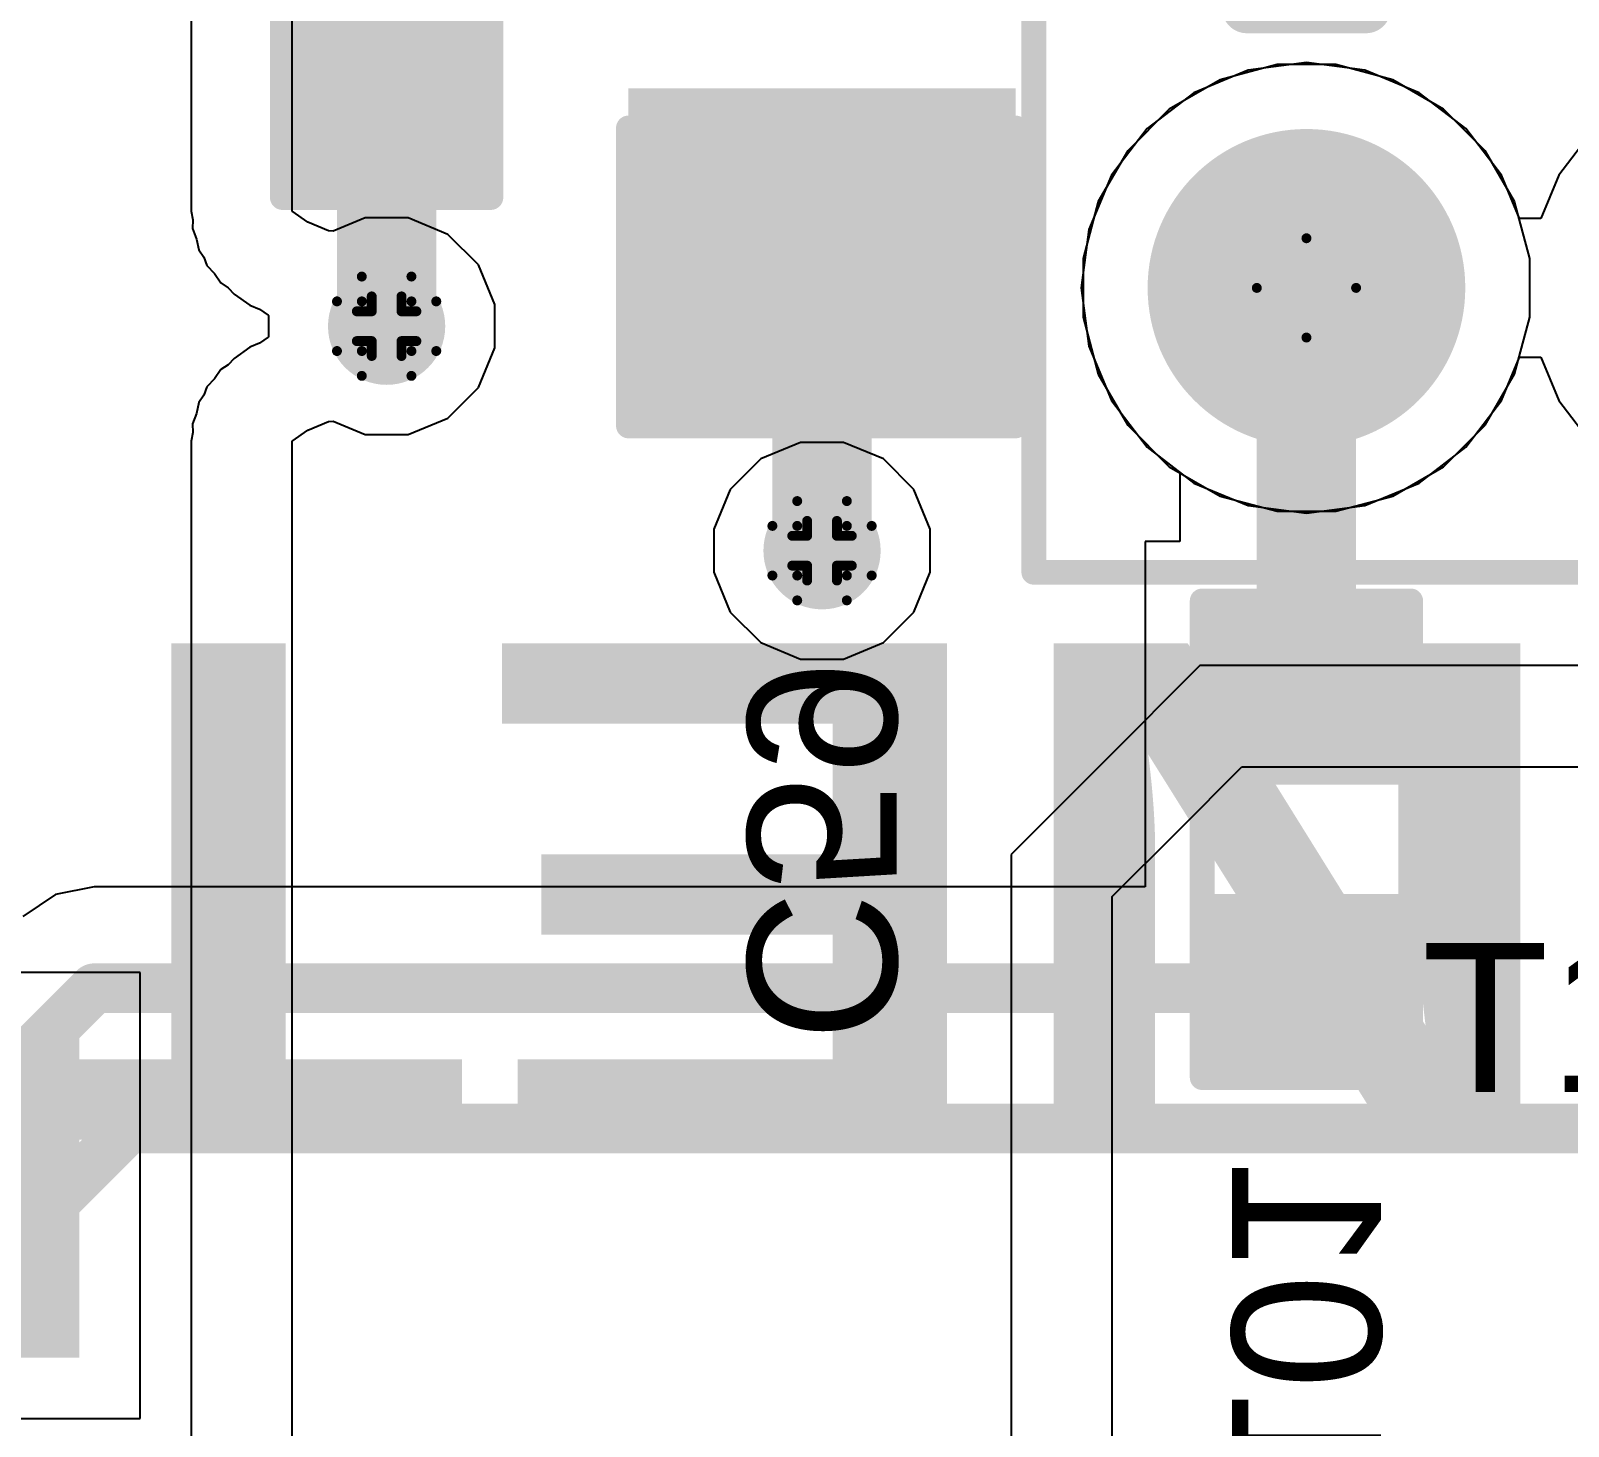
# Model space of a CAD drawing. Header units: inches. Extents: x 0 to 198, y 0 to 199.
# Drawn here: x 3.1933 to 3.5031, y 4.0187 to 4.2997 of the extents above; entities that cross this region are included whole.
import ezdxf

# ---------------------------------------------------------------- set-up
doc = ezdxf.new("R2010")
doc.units = ezdxf.units.IN
doc.header["$MEASUREMENT"] = 0
for name, color, linetype in [('Bottom Layer', 5, 'Continuous'), ('Bottom Overlay', 54, 'Continuous'), ('Bottom Paste', 16, 'Continuous'), ('Bottom Solder', 6, 'Continuous'), ('Drill Drawing', 1, 'Continuous'), ('Layer 1', 16, 'Continuous'), ('Layer 2', 76, 'Continuous'), ('Multi-Layer', 9, 'Continuous'), ('Pad Holes', 156, 'Continuous'), ('Top Layer', 1, 'Continuous'), ('Top Overlay', 2, 'Continuous'), ('Top Paste', 8, 'Continuous'), ('Top Solder', 216, 'Continuous'), ('Via Holes', 16, 'Continuous')]:
    doc.layers.add(name, color=color, linetype=linetype)
doc.styles.add('Arial', font='', dxfattribs={"height": 0.2})
doc.styles.add('Arial Black_Bold', font='', dxfattribs={"height": 0.2})
doc.styles.get('Arial').set_extended_font_data('Arial')
doc.styles.get('Arial Black_Bold').set_extended_font_data('Arial Black', bold=True)

# ---------------------------------------------------------------- blocks, each defined once
blk = doc.blocks.new('R_RJ45R08P_C000_25')
at = {"layer": 'Bottom Layer'}
h = blk.add_hatch(color=5, dxfattribs=at)
edge = h.paths.add_edge_path()
edge.add_arc((0.2700782, 0.1797251), 0.03, 0, 360)
at = {"layer": 'Bottom Solder'}
h = blk.add_hatch(color=6, dxfattribs=at)
edge = h.paths.add_edge_path()
edge.add_arc((0.2700782, 0.1797251), 0.032, 0, 360)
at = {"layer": 'Layer 1'}
h = blk.add_hatch(color=16, dxfattribs=at)
edge = h.paths.add_edge_path()
edge.add_arc((0.2700782, 0.1797251), 0.03, 0, 360)
at = {"layer": 'Layer 2'}
h = blk.add_hatch(color=76, dxfattribs=at)
edge = h.paths.add_edge_path()
edge.add_arc((0.2700782, 0.1797251), 0.03, 0, 360)
at = {"layer": 'Multi-Layer'}
h = blk.add_hatch(color=9, dxfattribs=at)
edge = h.paths.add_edge_path()
edge.add_arc((0.2700782, 0.1797251), 0.03, 0, 360)
at = {"layer": 'Pad Holes'}
h = blk.add_hatch(color=7, dxfattribs=at)
edge = h.paths.add_edge_path()
edge.add_arc((0.2700802, 0.1797261), 0.018, 0, 360)
at = {"layer": 'Top Layer'}
h = blk.add_hatch(color=1, dxfattribs=at)
edge = h.paths.add_edge_path()
edge.add_arc((0.2700782, 0.1797251), 0.03, 0, 360)
at = {"layer": 'Top Solder'}
h = blk.add_hatch(color=216, dxfattribs=at)
edge = h.paths.add_edge_path()
edge.add_arc((0.2700782, 0.1797251), 0.032, 0, 360)
at = {"layer": 'Top Overlay'}
for points in [[(0.3250002, 0.2369981, 0.005, 0.005, 0), (-0.3250818, 0.2369981, 0.005, 0.005, 0)], [(0.3250002, 0.2369981, 0.005, 0.005, 0), (0.3250002, 0.0280001, 0.005, 0.005, 0)], [(0.2820802, 0.1234381, 0.01, 0.01, 0), (0.2580802, 0.1234381, 0.01, 0.01, 0)]]:
    blk.add_lwpolyline(points, format="xyseb", dxfattribs=at)
for points in [[(0.3237502, 0.2369981, 0.0025, 0.0025, 1), (0.3262502, 0.2369981, 0.0025, 0.0025, 1)], [(0.3237502, 0.2369981, 0.0025, 0.0025, 1), (0.3262502, 0.2369981, 0.0025, 0.0025, 1)], [(0.2555802, 0.1234381, 0.005, 0.005, 1), (0.2605802, 0.1234381, 0.005, 0.005, 1)], [(0.2795802, 0.1234381, 0.005, 0.005, 1), (0.2845802, 0.1234381, 0.005, 0.005, 1)]]:
    blk.add_lwpolyline(points, format="xyseb", close=True, dxfattribs=at)
blk = doc.blocks.new('SFH617A_2X009T_42')
at = {"layer": 'Top Layer'}
blk.add_hatch(color=1, dxfattribs=at).paths.add_polyline_path([(-0.21752055, 0.08503865), (-0.15767805, 0.08503865), (-0.15767805, 0.01495995), (-0.21752055, 0.01495995)])
at = {"layer": 'Top Paste'}
blk.add_hatch(color=8, dxfattribs=at).paths.add_polyline_path([(-0.21752055, 0.08503865), (-0.15767805, 0.08503865), (-0.15767805, 0.01495995), (-0.21752055, 0.01495995)])
at = {"layer": 'Top Solder'}
blk.add_hatch(color=216, dxfattribs=at).paths.add_polyline_path([(-0.22027645, 0.08779455), (-0.15492215, 0.08779455), (-0.15492215, 0.01220405), (-0.22027645, 0.01220405)])
blk = doc.blocks.new('R___0603_B_90')
at = {"layer": 'Bottom Layer'}
for points in [[(-0.045, -0.0175009), (-0.045, 0.0174991), (-0.015, 0.0174991), (-0.015, -0.0175009)], [(0.015, -0.0175009), (0.015, 0.0174991), (0.045, 0.0174991), (0.045, -0.0175009)]]:
    blk.add_hatch(color=5, dxfattribs=at).paths.add_polyline_path(points)
at = {"layer": 'Bottom Paste'}
for points in [[(-0.045, -0.0175009), (-0.045, 0.0174991), (-0.015, 0.0174991), (-0.015, -0.0175009)], [(0.015, -0.0175009), (0.015, 0.0174991), (0.045, 0.0174991), (0.045, -0.0175009)]]:
    blk.add_hatch(color=16, dxfattribs=at).paths.add_polyline_path(points)
at = {"layer": 'Bottom Solder'}
for points in [[(-0.049, -0.0215009), (-0.049, 0.0214991), (-0.011, 0.0214991), (-0.011, -0.0215009)], [(0.011, -0.0215009), (0.011, 0.0214991), (0.049, 0.0214991), (0.049, -0.0215009)]]:
    blk.add_hatch(color=6, dxfattribs=at).paths.add_polyline_path(points)
at = {"layer": 'Bottom Overlay'}
for points in [[(-0.048, 0.0209991, 0.005, 0.005, 0), (-0.048, -0.0210009, 0.005, 0.005, 0)], [(-0.048, 0.0209991, 0.005, 0.005, 0), (0.048, 0.0209991, 0.005, 0.005, 0)], [(0.048, 0.0209991, 0.005, 0.005, 0), (0.048, -0.0210009, 0.005, 0.005, 0)], [(-0.048, -0.0210009, 0.005, 0.005, 0), (0.048, -0.0210009, 0.005, 0.005, 0)]]:
    blk.add_lwpolyline(points, format="xyseb", dxfattribs=at)
for points in [[(-0.04925, 0.0209991, 0.0025, 0.0025, 1), (-0.04675, 0.0209991, 0.0025, 0.0025, 1)], [(-0.04925, 0.0209991, 0.0025, 0.0025, 1), (-0.04675, 0.0209991, 0.0025, 0.0025, 1)], [(0.04675, 0.0209991, 0.0025, 0.0025, 1), (0.04925, 0.0209991, 0.0025, 0.0025, 1)], [(0.04675, 0.0209991, 0.0025, 0.0025, 1), (0.04925, 0.0209991, 0.0025, 0.0025, 1)], [(-0.04925, -0.0210009, 0.0025, 0.0025, 1), (-0.04675, -0.0210009, 0.0025, 0.0025, 1)], [(-0.04925, -0.0210009, 0.0025, 0.0025, 1), (-0.04675, -0.0210009, 0.0025, 0.0025, 1)], [(0.04675, -0.0210009, 0.0025, 0.0025, 1), (0.04925, -0.0210009, 0.0025, 0.0025, 1)], [(0.04675, -0.0210009, 0.0025, 0.0025, 1), (0.04925, -0.0210009, 0.0025, 0.0025, 1)]]:
    blk.add_lwpolyline(points, format="xyseb", close=True, dxfattribs=at)
blk = doc.blocks.new('R___0603_B_91')
at = {"layer": 'Bottom Layer'}
for points in [[(-0.0449996, -0.017501), (-0.0449996, 0.017499), (-0.0149996, 0.017499), (-0.0149996, -0.017501)], [(0.0150004, -0.017501), (0.0150004, 0.017499), (0.0450004, 0.017499), (0.0450004, -0.017501)]]:
    blk.add_hatch(color=5, dxfattribs=at).paths.add_polyline_path(points)
at = {"layer": 'Bottom Paste'}
for points in [[(-0.0449996, -0.017501), (-0.0449996, 0.017499), (-0.0149996, 0.017499), (-0.0149996, -0.017501)], [(0.0150004, -0.017501), (0.0150004, 0.017499), (0.0450004, 0.017499), (0.0450004, -0.017501)]]:
    blk.add_hatch(color=16, dxfattribs=at).paths.add_polyline_path(points)
at = {"layer": 'Bottom Solder'}
for points in [[(-0.0489996, -0.021501), (-0.0489996, 0.021499), (-0.0109996, 0.021499), (-0.0109996, -0.021501)], [(0.0110004, -0.021501), (0.0110004, 0.021499), (0.0490004, 0.021499), (0.0490004, -0.021501)]]:
    blk.add_hatch(color=6, dxfattribs=at).paths.add_polyline_path(points)
at = {"layer": 'Bottom Overlay'}
for points in [[(-0.0479996, 0.020999, 0.005, 0.005, 0), (-0.0479996, -0.021001, 0.005, 0.005, 0)], [(-0.0479996, 0.020999, 0.005, 0.005, 0), (0.0480004, 0.020999, 0.005, 0.005, 0)], [(0.0480004, 0.020999, 0.005, 0.005, 0), (0.0480004, -0.021001, 0.005, 0.005, 0)], [(-0.0479996, -0.021001, 0.005, 0.005, 0), (0.0480004, -0.021001, 0.005, 0.005, 0)]]:
    blk.add_lwpolyline(points, format="xyseb", dxfattribs=at)
for points in [[(-0.0492496, 0.020999, 0.0025, 0.0025, 1), (-0.0467496, 0.020999, 0.0025, 0.0025, 1)], [(-0.0492496, 0.020999, 0.0025, 0.0025, 1), (-0.0467496, 0.020999, 0.0025, 0.0025, 1)], [(0.0467504, 0.020999, 0.0025, 0.0025, 1), (0.0492504, 0.020999, 0.0025, 0.0025, 1)], [(0.0467504, 0.020999, 0.0025, 0.0025, 1), (0.0492504, 0.020999, 0.0025, 0.0025, 1)], [(-0.0492496, -0.021001, 0.0025, 0.0025, 1), (-0.0467496, -0.021001, 0.0025, 0.0025, 1)], [(-0.0492496, -0.021001, 0.0025, 0.0025, 1), (-0.0467496, -0.021001, 0.0025, 0.0025, 1)], [(0.0467504, -0.021001, 0.0025, 0.0025, 1), (0.0492504, -0.021001, 0.0025, 0.0025, 1)], [(0.0467504, -0.021001, 0.0025, 0.0025, 1), (0.0492504, -0.021001, 0.0025, 0.0025, 1)]]:
    blk.add_lwpolyline(points, format="xyseb", close=True, dxfattribs=at)
blk = doc.blocks.new('C___1206_B_318')
at = {"layer": 'Bottom Layer'}
for points in [[(-0.0799996, 0.034999), (-0.0199996, 0.034999), (-0.0199996, -0.035001), (-0.0799996, -0.035001)], [(0.0200004, 0.034999), (0.0800004, 0.034999), (0.0800004, -0.035001), (0.0200004, -0.035001)]]:
    blk.add_hatch(color=5, dxfattribs=at).paths.add_polyline_path(points)
at = {"layer": 'Bottom Paste'}
for points in [[(-0.0799996, 0.034999), (-0.0199996, 0.034999), (-0.0199996, -0.035001), (-0.0799996, -0.035001)], [(0.0200004, 0.034999), (0.0800004, 0.034999), (0.0800004, -0.035001), (0.0200004, -0.035001)]]:
    blk.add_hatch(color=16, dxfattribs=at).paths.add_polyline_path(points)
at = {"layer": 'Bottom Solder'}
for points in [[(-0.0839996, 0.038999), (-0.0159996, 0.038999), (-0.0159996, -0.039001), (-0.0839996, -0.039001)], [(0.0160004, 0.038999), (0.0840004, 0.038999), (0.0840004, -0.039001), (0.0160004, -0.039001)]]:
    blk.add_hatch(color=6, dxfattribs=at).paths.add_polyline_path(points)
at = {"layer": 'Bottom Overlay'}
for points in [[(-0.0839996, 0.038999, 0.005, 0.005, 0), (-0.0239996, 0.038999, 0.005, 0.005, 0)], [(-0.0839996, 0.038999, 0.005, 0.005, 0), (-0.0839996, -0.039001, 0.005, 0.005, 0)], [(0.0240004, 0.038999, 0.005, 0.005, 0), (0.0840004, 0.038999, 0.005, 0.005, 0)], [(0.0840004, 0.038999, 0.005, 0.005, 0), (0.0840004, -0.039001, 0.005, 0.005, 0)], [(-0.0839996, -0.039001, 0.005, 0.005, 0), (-0.0239996, -0.039001, 0.005, 0.005, 0)], [(0.0240004, -0.039001, 0.005, 0.005, 0), (0.0840004, -0.039001, 0.005, 0.005, 0)]]:
    blk.add_lwpolyline(points, format="xyseb", dxfattribs=at)
for points in [[(-0.0852496, 0.038999, 0.0025, 0.0025, 1), (-0.0827496, 0.038999, 0.0025, 0.0025, 1)], [(-0.0852496, 0.038999, 0.0025, 0.0025, 1), (-0.0827496, 0.038999, 0.0025, 0.0025, 1)], [(-0.0252496, 0.038999, 0.0025, 0.0025, 1), (-0.0227496, 0.038999, 0.0025, 0.0025, 1)], [(0.0227504, 0.038999, 0.0025, 0.0025, 1), (0.0252504, 0.038999, 0.0025, 0.0025, 1)], [(0.0827504, 0.038999, 0.0025, 0.0025, 1), (0.0852504, 0.038999, 0.0025, 0.0025, 1)], [(0.0827504, 0.038999, 0.0025, 0.0025, 1), (0.0852504, 0.038999, 0.0025, 0.0025, 1)], [(-0.0852496, -0.039001, 0.0025, 0.0025, 1), (-0.0827496, -0.039001, 0.0025, 0.0025, 1)], [(-0.0852496, -0.039001, 0.0025, 0.0025, 1), (-0.0827496, -0.039001, 0.0025, 0.0025, 1)], [(-0.0252496, -0.039001, 0.0025, 0.0025, 1), (-0.0227496, -0.039001, 0.0025, 0.0025, 1)], [(0.0227504, -0.039001, 0.0025, 0.0025, 1), (0.0252504, -0.039001, 0.0025, 0.0025, 1)], [(0.0827504, -0.039001, 0.0025, 0.0025, 1), (0.0852504, -0.039001, 0.0025, 0.0025, 1)], [(0.0827504, -0.039001, 0.0025, 0.0025, 1), (0.0852504, -0.039001, 0.0025, 0.0025, 1)]]:
    blk.add_lwpolyline(points, format="xyseb", close=True, dxfattribs=at)

msp = doc.modelspace()

# ---------------------------------------------------------------- hatches: boundary and pattern name
at = {"layer": 'Bottom Layer'}
h = msp.add_hatch(color=5, dxfattribs=at)
edge = h.paths.add_edge_path()
edge.add_arc((3.265, 4.2402207), 0.011811, 0, 360)
h = msp.add_hatch(color=5, dxfattribs=at)
edge = h.paths.add_edge_path()
edge.add_arc((3.3527266, 4.195), 0.011811, 0, 360)
at = {"layer": 'Layer 1'}
h = msp.add_hatch(color=16, dxfattribs=at)
edge = h.paths.add_edge_path()
edge.add_arc((3.265, 4.2402207), 0.011811, 0, 360)
h = msp.add_hatch(color=16, dxfattribs=at)
edge = h.paths.add_edge_path()
edge.add_arc((3.3527266, 4.195), 0.011811, 0, 360)
at = {"layer": 'Layer 2'}
h = msp.add_hatch(color=76, dxfattribs=at)
edge = h.paths.add_edge_path()
edge.add_arc((3.265, 4.2402207), 0.011811, 0, 360)
h = msp.add_hatch(color=76, dxfattribs=at)
edge = h.paths.add_edge_path()
edge.add_arc((3.3527266, 4.195), 0.011811, 0, 360)
at = {"layer": 'Top Layer'}
h = msp.add_hatch(color=1, dxfattribs=at)
edge = h.paths.add_edge_path()
edge.add_arc((3.265, 4.2402207), 0.011811, 0, 360)
h = msp.add_hatch(color=1, dxfattribs=at)
edge = h.paths.add_edge_path()
edge.add_arc((3.3527266, 4.195), 0.011811, 0, 360)
at = {"layer": 'Via Holes'}
h = msp.add_hatch(color=7, dxfattribs=at)
edge = h.paths.add_edge_path()
edge.add_arc((3.265, 4.2402207), 0.0059055, 0, 360)
h = msp.add_hatch(color=7, dxfattribs=at)
edge = h.paths.add_edge_path()
edge.add_arc((3.3527266, 4.195), 0.0059055, 0, 360)

# ---------------------------------------------------------------- linework, layer by layer
at = {"layer": 'Bottom Layer'}
for p, q in [((3.4385782, 4.2917786), (3.4276314, 4.2872443)), ((3.4503256, 4.2933252), (3.4385782, 4.2917786)), ((3.462073, 4.2917786), (3.4503256, 4.2933252)), ((3.4730198, 4.2872443), (3.462073, 4.2917786)), ((3.4276314, 4.2872443), (3.4182312, 4.2800313)), ((3.48242, 4.2800313), (3.4730198, 4.2872443)), ((3.4182312, 4.2800313), (3.4110182, 4.2706311)), ((3.489633, 4.2706311), (3.48242, 4.2800313)), ((3.5083912, 4.2800313), (3.5011782, 4.2706311)), ((3.4110182, 4.2706311), (3.4064839, 4.2596843)), ((3.4932408, 4.2619211), (3.489633, 4.2706311)), ((3.5011782, 4.2706311), (3.4975704, 4.2619211)), ((3.4064839, 4.2596843), (3.4049373, 4.2479369)), ((3.4975704, 4.2619211), (3.4932408, 4.2619211)), ((3.4049373, 4.2479369), (3.4064839, 4.2361895)), ((3.4064839, 4.2361895), (3.4110182, 4.2252427)), ((3.4110182, 4.2252427), (3.4182312, 4.2158425)), ((3.4182312, 4.2158425), (3.4248358, 4.2107746)), ((3.4248358, 4.2107746), (3.4248358, 4.1968879)), ((3.4248358, 4.1968879), (3.4178236, 4.1968879)), ((3.4178236, 4.1968879), (3.4178236, 4.1272797)), ((3.2061048, 4.1272797), (3.1983012, 4.1257275)), ((3.4178236, 4.1272797), (3.2061048, 4.1272797)), ((3.1983012, 4.1257275), (3.1916856, 4.1213071))]:
    msp.add_line(p, q, dxfattribs=at)
for points in [[(3.265, 4.2402207, 0.02, 0.02, 0), (3.265, 4.2841439, 0.02, 0.02, 0)], [(3.3527266, 4.2541429, 0.02, 0.02, 0), (3.3527276, 4.2541439, 0.02, 0.02, 0)], [(3.3527266, 4.195, 0.02, 0.02, 0), (3.3527266, 4.2541429, 0.02, 0.02, 0)], [(3.4503256, 4.1668899, 0.02, 0.02, 0), (3.4503256, 4.2479339, 0.02, 0.02, 0)], [(3.4503236, 4.2479359, 0.01, 0.01, 0), (3.4503256, 4.2479339, 0.01, 0.01, 0)], [(3.4503236, 4.1668879, 0.01, 0.01, 0), (3.4503256, 4.1668899, 0.01, 0.01, 0)], [(3.1573336, 4.0581167, 0.01, 0.01, 0), (3.2061048, 4.1068879, 0.01, 0.01, 0)], [(3.2061048, 4.1068879, 0.01, 0.01, 0), (3.4503236, 4.1068879, 0.01, 0.01, 0)], [(3.1820776, 4.0477615, 0.01, 0.01, 0), (3.2129158, 4.0785997, 0.01, 0.01, 0)], [(3.2129158, 4.0785997, 0.01, 0.01, 0), (3.5099606, 4.0785997, 0.01, 0.01, 0)]]:
    msp.add_lwpolyline(points, format="xyseb", dxfattribs=at)
for points in [[(3.26, 4.2841439, 0.01, 0.01, 1), (3.27, 4.2841439, 0.01, 0.01, 1)], [(3.3477266, 4.2541429, 0.01, 0.01, 1), (3.3577266, 4.2541429, 0.01, 0.01, 1)], [(3.3477266, 4.2541429, 0.01, 0.01, 1), (3.3577266, 4.2541429, 0.01, 0.01, 1)], [(3.3477276, 4.2541439, 0.01, 0.01, 1), (3.3577276, 4.2541439, 0.01, 0.01, 1)], [(3.4453256, 4.2479339, 0.01, 0.01, 1), (3.4553256, 4.2479339, 0.01, 0.01, 1)], [(3.26, 4.2402207, 0.01, 0.01, 1), (3.27, 4.2402207, 0.01, 0.01, 1)], [(3.4478236, 4.2479359, 0.005, 0.005, 1), (3.4528236, 4.2479359, 0.005, 0.005, 1)], [(3.4478256, 4.2479339, 0.005, 0.005, 1), (3.4528256, 4.2479339, 0.005, 0.005, 1)], [(3.3477266, 4.195, 0.01, 0.01, 1), (3.3577266, 4.195, 0.01, 0.01, 1)], [(3.4453256, 4.1668899, 0.01, 0.01, 1), (3.4553256, 4.1668899, 0.01, 0.01, 1)], [(3.4478236, 4.1668879, 0.005, 0.005, 1), (3.4528236, 4.1668879, 0.005, 0.005, 1)], [(3.4478256, 4.1668899, 0.005, 0.005, 1), (3.4528256, 4.1668899, 0.005, 0.005, 1)], [(3.2036048, 4.1068879, 0.005, 0.005, 1), (3.2086048, 4.1068879, 0.005, 0.005, 1)], [(3.2036048, 4.1068879, 0.005, 0.005, 1), (3.2086048, 4.1068879, 0.005, 0.005, 1)], [(3.4478236, 4.1068879, 0.005, 0.005, 1), (3.4528236, 4.1068879, 0.005, 0.005, 1)], [(3.2104158, 4.0785997, 0.005, 0.005, 1), (3.2154158, 4.0785997, 0.005, 0.005, 1)], [(3.2104158, 4.0785997, 0.005, 0.005, 1), (3.2154158, 4.0785997, 0.005, 0.005, 1)]]:
    msp.add_lwpolyline(points, format="xyseb", close=True, dxfattribs=at)
at = {"layer": 'Drill Drawing'}
for points in [[(3.4403236, 4.2479359, 0.002, 0.002, 0), (3.4503236, 4.2579359, 0.002, 0.002, 0)], [(3.4503236, 4.2579359, 0.002, 0.002, 0), (3.4603236, 4.2479359, 0.002, 0.002, 0)], [(3.26, 4.2452207, 0.002, 0.002, 0), (3.26, 4.2502207, 0.002, 0.002, 0)], [(3.26, 4.2502207, 0.002, 0.002, 0), (3.27, 4.2502207, 0.002, 0.002, 0)], [(3.27, 4.2452207, 0.002, 0.002, 0), (3.27, 4.2502207, 0.002, 0.002, 0)], [(3.262, 4.2432207, 0.002, 0.002, 0), (3.262, 4.2462207, 0.002, 0.002, 0)], [(3.262, 4.2462207, 0.002, 0.002, 0), (3.268, 4.2462207, 0.002, 0.002, 0)], [(3.268, 4.2432207, 0.002, 0.002, 0), (3.268, 4.2462207, 0.002, 0.002, 0)], [(3.4403236, 4.2479359, 0.002, 0.002, 0), (3.4503236, 4.2379359, 0.002, 0.002, 0)], [(3.4503236, 4.2379359, 0.002, 0.002, 0), (3.4603236, 4.2479359, 0.002, 0.002, 0)], [(3.255, 4.2352207, 0.002, 0.002, 0), (3.255, 4.2452207, 0.002, 0.002, 0)], [(3.255, 4.2452207, 0.002, 0.002, 0), (3.26, 4.2452207, 0.002, 0.002, 0)], [(3.259, 4.2372207, 0.002, 0.002, 0), (3.259, 4.2432207, 0.002, 0.002, 0)], [(3.259, 4.2432207, 0.002, 0.002, 0), (3.262, 4.2432207, 0.002, 0.002, 0)], [(3.268, 4.2432207, 0.002, 0.002, 0), (3.271, 4.2432207, 0.002, 0.002, 0)], [(3.27, 4.2452207, 0.002, 0.002, 0), (3.275, 4.2452207, 0.002, 0.002, 0)], [(3.271, 4.2372207, 0.002, 0.002, 0), (3.271, 4.2432207, 0.002, 0.002, 0)], [(3.275, 4.2352207, 0.002, 0.002, 0), (3.275, 4.2452207, 0.002, 0.002, 0)], [(3.259, 4.2372207, 0.002, 0.002, 0), (3.262, 4.2372207, 0.002, 0.002, 0)], [(3.262, 4.2342207, 0.002, 0.002, 0), (3.262, 4.2372207, 0.002, 0.002, 0)], [(3.268, 4.2372207, 0.002, 0.002, 0), (3.271, 4.2372207, 0.002, 0.002, 0)], [(3.268, 4.2342207, 0.002, 0.002, 0), (3.268, 4.2372207, 0.002, 0.002, 0)], [(3.255, 4.2352207, 0.002, 0.002, 0), (3.26, 4.2352207, 0.002, 0.002, 0)], [(3.26, 4.2302207, 0.002, 0.002, 0), (3.26, 4.2352207, 0.002, 0.002, 0)], [(3.262, 4.2342207, 0.002, 0.002, 0), (3.268, 4.2342207, 0.002, 0.002, 0)], [(3.27, 4.2352207, 0.002, 0.002, 0), (3.275, 4.2352207, 0.002, 0.002, 0)], [(3.27, 4.2302207, 0.002, 0.002, 0), (3.27, 4.2352207, 0.002, 0.002, 0)], [(3.26, 4.2302207, 0.002, 0.002, 0), (3.27, 4.2302207, 0.002, 0.002, 0)], [(3.3477266, 4.2, 0.002, 0.002, 0), (3.3477266, 4.205, 0.002, 0.002, 0)], [(3.3477266, 4.205, 0.002, 0.002, 0), (3.3577266, 4.205, 0.002, 0.002, 0)], [(3.3577266, 4.2, 0.002, 0.002, 0), (3.3577266, 4.205, 0.002, 0.002, 0)], [(3.3427266, 4.19, 0.002, 0.002, 0), (3.3427266, 4.2, 0.002, 0.002, 0)], [(3.3427266, 4.2, 0.002, 0.002, 0), (3.3477266, 4.2, 0.002, 0.002, 0)], [(3.3497266, 4.198, 0.002, 0.002, 0), (3.3497266, 4.201, 0.002, 0.002, 0)], [(3.3497266, 4.201, 0.002, 0.002, 0), (3.3557266, 4.201, 0.002, 0.002, 0)], [(3.3557266, 4.198, 0.002, 0.002, 0), (3.3557266, 4.201, 0.002, 0.002, 0)], [(3.3577266, 4.2, 0.002, 0.002, 0), (3.3627266, 4.2, 0.002, 0.002, 0)], [(3.3627266, 4.19, 0.002, 0.002, 0), (3.3627266, 4.2, 0.002, 0.002, 0)], [(3.3467266, 4.192, 0.002, 0.002, 0), (3.3467266, 4.198, 0.002, 0.002, 0)], [(3.3467266, 4.198, 0.002, 0.002, 0), (3.3497266, 4.198, 0.002, 0.002, 0)], [(3.3557266, 4.198, 0.002, 0.002, 0), (3.3587266, 4.198, 0.002, 0.002, 0)], [(3.3587266, 4.192, 0.002, 0.002, 0), (3.3587266, 4.198, 0.002, 0.002, 0)], [(3.3467266, 4.192, 0.002, 0.002, 0), (3.3497266, 4.192, 0.002, 0.002, 0)], [(3.3497266, 4.189, 0.002, 0.002, 0), (3.3497266, 4.192, 0.002, 0.002, 0)], [(3.3557266, 4.192, 0.002, 0.002, 0), (3.3587266, 4.192, 0.002, 0.002, 0)], [(3.3557266, 4.189, 0.002, 0.002, 0), (3.3557266, 4.192, 0.002, 0.002, 0)], [(3.3427266, 4.19, 0.002, 0.002, 0), (3.3477266, 4.19, 0.002, 0.002, 0)], [(3.3477266, 4.185, 0.002, 0.002, 0), (3.3477266, 4.19, 0.002, 0.002, 0)], [(3.3497266, 4.189, 0.002, 0.002, 0), (3.3557266, 4.189, 0.002, 0.002, 0)], [(3.3577266, 4.19, 0.002, 0.002, 0), (3.3627266, 4.19, 0.002, 0.002, 0)], [(3.3577266, 4.185, 0.002, 0.002, 0), (3.3577266, 4.19, 0.002, 0.002, 0)], [(3.3477266, 4.185, 0.002, 0.002, 0), (3.3577266, 4.185, 0.002, 0.002, 0)]]:
    msp.add_lwpolyline(points, format="xyseb", dxfattribs=at)
for points in [[(3.4498236, 4.2579359, 0.001, 0.001, 1), (3.4508236, 4.2579359, 0.001, 0.001, 1)], [(3.4498236, 4.2579359, 0.001, 0.001, 1), (3.4508236, 4.2579359, 0.001, 0.001, 1)], [(3.2595, 4.2502207, 0.001, 0.001, 1), (3.2605, 4.2502207, 0.001, 0.001, 1)], [(3.2595, 4.2502207, 0.001, 0.001, 1), (3.2605, 4.2502207, 0.001, 0.001, 1)], [(3.2695, 4.2502207, 0.001, 0.001, 1), (3.2705, 4.2502207, 0.001, 0.001, 1)], [(3.2695, 4.2502207, 0.001, 0.001, 1), (3.2705, 4.2502207, 0.001, 0.001, 1)], [(3.2615, 4.2462207, 0.001, 0.001, 1), (3.2625, 4.2462207, 0.001, 0.001, 1)], [(3.2615, 4.2462207, 0.001, 0.001, 1), (3.2625, 4.2462207, 0.001, 0.001, 1)], [(3.2675, 4.2462207, 0.001, 0.001, 1), (3.2685, 4.2462207, 0.001, 0.001, 1)], [(3.2675, 4.2462207, 0.001, 0.001, 1), (3.2685, 4.2462207, 0.001, 0.001, 1)], [(3.4398236, 4.2479359, 0.001, 0.001, 1), (3.4408236, 4.2479359, 0.001, 0.001, 1)], [(3.4398236, 4.2479359, 0.001, 0.001, 1), (3.4408236, 4.2479359, 0.001, 0.001, 1)], [(3.4598236, 4.2479359, 0.001, 0.001, 1), (3.4608236, 4.2479359, 0.001, 0.001, 1)], [(3.4598236, 4.2479359, 0.001, 0.001, 1), (3.4608236, 4.2479359, 0.001, 0.001, 1)], [(3.2545, 4.2452207, 0.001, 0.001, 1), (3.2555, 4.2452207, 0.001, 0.001, 1)], [(3.2545, 4.2452207, 0.001, 0.001, 1), (3.2555, 4.2452207, 0.001, 0.001, 1)], [(3.2585, 4.2432207, 0.001, 0.001, 1), (3.2595, 4.2432207, 0.001, 0.001, 1)], [(3.2585, 4.2432207, 0.001, 0.001, 1), (3.2595, 4.2432207, 0.001, 0.001, 1)], [(3.2595, 4.2452207, 0.001, 0.001, 1), (3.2605, 4.2452207, 0.001, 0.001, 1)], [(3.2595, 4.2452207, 0.001, 0.001, 1), (3.2605, 4.2452207, 0.001, 0.001, 1)], [(3.2615, 4.2432207, 0.001, 0.001, 1), (3.2625, 4.2432207, 0.001, 0.001, 1)], [(3.2615, 4.2432207, 0.001, 0.001, 1), (3.2625, 4.2432207, 0.001, 0.001, 1)], [(3.2675, 4.2432207, 0.001, 0.001, 1), (3.2685, 4.2432207, 0.001, 0.001, 1)], [(3.2675, 4.2432207, 0.001, 0.001, 1), (3.2685, 4.2432207, 0.001, 0.001, 1)], [(3.2695, 4.2452207, 0.001, 0.001, 1), (3.2705, 4.2452207, 0.001, 0.001, 1)], [(3.2695, 4.2452207, 0.001, 0.001, 1), (3.2705, 4.2452207, 0.001, 0.001, 1)], [(3.2705, 4.2432207, 0.001, 0.001, 1), (3.2715, 4.2432207, 0.001, 0.001, 1)], [(3.2705, 4.2432207, 0.001, 0.001, 1), (3.2715, 4.2432207, 0.001, 0.001, 1)], [(3.2745, 4.2452207, 0.001, 0.001, 1), (3.2755, 4.2452207, 0.001, 0.001, 1)], [(3.2745, 4.2452207, 0.001, 0.001, 1), (3.2755, 4.2452207, 0.001, 0.001, 1)], [(3.2585, 4.2372207, 0.001, 0.001, 1), (3.2595, 4.2372207, 0.001, 0.001, 1)], [(3.2585, 4.2372207, 0.001, 0.001, 1), (3.2595, 4.2372207, 0.001, 0.001, 1)], [(3.2615, 4.2372207, 0.001, 0.001, 1), (3.2625, 4.2372207, 0.001, 0.001, 1)], [(3.2615, 4.2372207, 0.001, 0.001, 1), (3.2625, 4.2372207, 0.001, 0.001, 1)], [(3.2675, 4.2372207, 0.001, 0.001, 1), (3.2685, 4.2372207, 0.001, 0.001, 1)], [(3.2675, 4.2372207, 0.001, 0.001, 1), (3.2685, 4.2372207, 0.001, 0.001, 1)], [(3.2705, 4.2372207, 0.001, 0.001, 1), (3.2715, 4.2372207, 0.001, 0.001, 1)], [(3.2705, 4.2372207, 0.001, 0.001, 1), (3.2715, 4.2372207, 0.001, 0.001, 1)], [(3.4498236, 4.2379359, 0.001, 0.001, 1), (3.4508236, 4.2379359, 0.001, 0.001, 1)], [(3.4498236, 4.2379359, 0.001, 0.001, 1), (3.4508236, 4.2379359, 0.001, 0.001, 1)], [(3.2545, 4.2352207, 0.001, 0.001, 1), (3.2555, 4.2352207, 0.001, 0.001, 1)], [(3.2545, 4.2352207, 0.001, 0.001, 1), (3.2555, 4.2352207, 0.001, 0.001, 1)], [(3.2595, 4.2352207, 0.001, 0.001, 1), (3.2605, 4.2352207, 0.001, 0.001, 1)], [(3.2595, 4.2352207, 0.001, 0.001, 1), (3.2605, 4.2352207, 0.001, 0.001, 1)], [(3.2615, 4.2342207, 0.001, 0.001, 1), (3.2625, 4.2342207, 0.001, 0.001, 1)], [(3.2615, 4.2342207, 0.001, 0.001, 1), (3.2625, 4.2342207, 0.001, 0.001, 1)], [(3.2675, 4.2342207, 0.001, 0.001, 1), (3.2685, 4.2342207, 0.001, 0.001, 1)], [(3.2675, 4.2342207, 0.001, 0.001, 1), (3.2685, 4.2342207, 0.001, 0.001, 1)], [(3.2695, 4.2352207, 0.001, 0.001, 1), (3.2705, 4.2352207, 0.001, 0.001, 1)], [(3.2695, 4.2352207, 0.001, 0.001, 1), (3.2705, 4.2352207, 0.001, 0.001, 1)], [(3.2745, 4.2352207, 0.001, 0.001, 1), (3.2755, 4.2352207, 0.001, 0.001, 1)], [(3.2745, 4.2352207, 0.001, 0.001, 1), (3.2755, 4.2352207, 0.001, 0.001, 1)], [(3.2595, 4.2302207, 0.001, 0.001, 1), (3.2605, 4.2302207, 0.001, 0.001, 1)], [(3.2595, 4.2302207, 0.001, 0.001, 1), (3.2605, 4.2302207, 0.001, 0.001, 1)], [(3.2695, 4.2302207, 0.001, 0.001, 1), (3.2705, 4.2302207, 0.001, 0.001, 1)], [(3.2695, 4.2302207, 0.001, 0.001, 1), (3.2705, 4.2302207, 0.001, 0.001, 1)], [(3.3472266, 4.205, 0.001, 0.001, 1), (3.3482266, 4.205, 0.001, 0.001, 1)], [(3.3472266, 4.205, 0.001, 0.001, 1), (3.3482266, 4.205, 0.001, 0.001, 1)], [(3.3572266, 4.205, 0.001, 0.001, 1), (3.3582266, 4.205, 0.001, 0.001, 1)], [(3.3572266, 4.205, 0.001, 0.001, 1), (3.3582266, 4.205, 0.001, 0.001, 1)], [(3.3422266, 4.2, 0.001, 0.001, 1), (3.3432266, 4.2, 0.001, 0.001, 1)], [(3.3422266, 4.2, 0.001, 0.001, 1), (3.3432266, 4.2, 0.001, 0.001, 1)], [(3.3472266, 4.2, 0.001, 0.001, 1), (3.3482266, 4.2, 0.001, 0.001, 1)], [(3.3472266, 4.2, 0.001, 0.001, 1), (3.3482266, 4.2, 0.001, 0.001, 1)], [(3.3492266, 4.201, 0.001, 0.001, 1), (3.3502266, 4.201, 0.001, 0.001, 1)], [(3.3492266, 4.201, 0.001, 0.001, 1), (3.3502266, 4.201, 0.001, 0.001, 1)], [(3.3552266, 4.201, 0.001, 0.001, 1), (3.3562266, 4.201, 0.001, 0.001, 1)], [(3.3552266, 4.201, 0.001, 0.001, 1), (3.3562266, 4.201, 0.001, 0.001, 1)], [(3.3572266, 4.2, 0.001, 0.001, 1), (3.3582266, 4.2, 0.001, 0.001, 1)], [(3.3572266, 4.2, 0.001, 0.001, 1), (3.3582266, 4.2, 0.001, 0.001, 1)], [(3.3622266, 4.2, 0.001, 0.001, 1), (3.3632266, 4.2, 0.001, 0.001, 1)], [(3.3622266, 4.2, 0.001, 0.001, 1), (3.3632266, 4.2, 0.001, 0.001, 1)], [(3.3462266, 4.198, 0.001, 0.001, 1), (3.3472266, 4.198, 0.001, 0.001, 1)], [(3.3462266, 4.198, 0.001, 0.001, 1), (3.3472266, 4.198, 0.001, 0.001, 1)], [(3.3492266, 4.198, 0.001, 0.001, 1), (3.3502266, 4.198, 0.001, 0.001, 1)], [(3.3492266, 4.198, 0.001, 0.001, 1), (3.3502266, 4.198, 0.001, 0.001, 1)], [(3.3552266, 4.198, 0.001, 0.001, 1), (3.3562266, 4.198, 0.001, 0.001, 1)], [(3.3552266, 4.198, 0.001, 0.001, 1), (3.3562266, 4.198, 0.001, 0.001, 1)], [(3.3582266, 4.198, 0.001, 0.001, 1), (3.3592266, 4.198, 0.001, 0.001, 1)], [(3.3582266, 4.198, 0.001, 0.001, 1), (3.3592266, 4.198, 0.001, 0.001, 1)], [(3.3462266, 4.192, 0.001, 0.001, 1), (3.3472266, 4.192, 0.001, 0.001, 1)], [(3.3462266, 4.192, 0.001, 0.001, 1), (3.3472266, 4.192, 0.001, 0.001, 1)], [(3.3492266, 4.192, 0.001, 0.001, 1), (3.3502266, 4.192, 0.001, 0.001, 1)], [(3.3492266, 4.192, 0.001, 0.001, 1), (3.3502266, 4.192, 0.001, 0.001, 1)], [(3.3552266, 4.192, 0.001, 0.001, 1), (3.3562266, 4.192, 0.001, 0.001, 1)], [(3.3552266, 4.192, 0.001, 0.001, 1), (3.3562266, 4.192, 0.001, 0.001, 1)], [(3.3582266, 4.192, 0.001, 0.001, 1), (3.3592266, 4.192, 0.001, 0.001, 1)], [(3.3582266, 4.192, 0.001, 0.001, 1), (3.3592266, 4.192, 0.001, 0.001, 1)], [(3.3422266, 4.19, 0.001, 0.001, 1), (3.3432266, 4.19, 0.001, 0.001, 1)], [(3.3422266, 4.19, 0.001, 0.001, 1), (3.3432266, 4.19, 0.001, 0.001, 1)], [(3.3472266, 4.19, 0.001, 0.001, 1), (3.3482266, 4.19, 0.001, 0.001, 1)], [(3.3472266, 4.19, 0.001, 0.001, 1), (3.3482266, 4.19, 0.001, 0.001, 1)], [(3.3492266, 4.189, 0.001, 0.001, 1), (3.3502266, 4.189, 0.001, 0.001, 1)], [(3.3492266, 4.189, 0.001, 0.001, 1), (3.3502266, 4.189, 0.001, 0.001, 1)], [(3.3552266, 4.189, 0.001, 0.001, 1), (3.3562266, 4.189, 0.001, 0.001, 1)], [(3.3552266, 4.189, 0.001, 0.001, 1), (3.3562266, 4.189, 0.001, 0.001, 1)], [(3.3572266, 4.19, 0.001, 0.001, 1), (3.3582266, 4.19, 0.001, 0.001, 1)], [(3.3572266, 4.19, 0.001, 0.001, 1), (3.3582266, 4.19, 0.001, 0.001, 1)], [(3.3622266, 4.19, 0.001, 0.001, 1), (3.3632266, 4.19, 0.001, 0.001, 1)], [(3.3622266, 4.19, 0.001, 0.001, 1), (3.3632266, 4.19, 0.001, 0.001, 1)], [(3.3472266, 4.185, 0.001, 0.001, 1), (3.3482266, 4.185, 0.001, 0.001, 1)], [(3.3472266, 4.185, 0.001, 0.001, 1), (3.3482266, 4.185, 0.001, 0.001, 1)], [(3.3572266, 4.185, 0.001, 0.001, 1), (3.3582266, 4.185, 0.001, 0.001, 1)], [(3.3572266, 4.185, 0.001, 0.001, 1), (3.3582266, 4.185, 0.001, 0.001, 1)]]:
    msp.add_lwpolyline(points, format="xyseb", close=True, dxfattribs=at)
at = {"layer": 'Layer 1'}
for p, q in [((3.4385782, 4.2917786), (3.4276314, 4.2872443)), ((3.4503256, 4.2933252), (3.4385782, 4.2917786)), ((3.462073, 4.2917786), (3.4503256, 4.2933252)), ((3.4730198, 4.2872443), (3.462073, 4.2917786)), ((3.4276314, 4.2872443), (3.4182312, 4.2800313)), ((3.48242, 4.2800313), (3.4730198, 4.2872443)), ((3.4182312, 4.2800313), (3.4110182, 4.2706311)), ((3.489633, 4.2706311), (3.48242, 4.2800313)), ((3.5083912, 4.2800313), (3.5011782, 4.2706311)), ((3.4110182, 4.2706311), (3.4064839, 4.2596843)), ((3.4932408, 4.2619211), (3.489633, 4.2706311)), ((3.5011782, 4.2706311), (3.4975704, 4.2619211)), ((3.4064839, 4.2596843), (3.4049373, 4.2479369)), ((3.4975704, 4.2619211), (3.4932408, 4.2619211)), ((3.4049373, 4.2479369), (3.4064839, 4.2361895)), ((3.4064839, 4.2361895), (3.4110182, 4.2252427)), ((3.489633, 4.2252427), (3.4932408, 4.2339527)), ((3.4932408, 4.2339527), (3.4975704, 4.2339527)), ((3.4975704, 4.2339527), (3.5011782, 4.2252427)), ((3.4110182, 4.2252427), (3.4182312, 4.2158425)), ((3.48242, 4.2158425), (3.489633, 4.2252427)), ((3.5011782, 4.2252427), (3.5083912, 4.2158425)), ((3.4182312, 4.2158425), (3.4276314, 4.2086295)), ((3.4730198, 4.2086295), (3.48242, 4.2158425)), ((3.4276314, 4.2086295), (3.4385782, 4.2040952)), ((3.462073, 4.2040952), (3.4730198, 4.2086295)), ((3.4385782, 4.2040952), (3.4503256, 4.2025486)), ((3.4503256, 4.2025486), (3.462073, 4.2040952))]:
    msp.add_line(p, q, dxfattribs=at)
at = {"layer": 'Layer 2'}
for p, q in [((3.2256082, 4.3297651), (3.2256082, 4.2633799)), ((3.246, 4.2633799), (3.246, 4.3297651)), ((3.4444012, 4.2929369), (3.4329562, 4.2898702)), ((3.45625, 4.2929369), (3.4444012, 4.2929369)), ((3.467695, 4.2898702), (3.45625, 4.2929369)), ((3.4329562, 4.2898702), (3.422695, 4.2839459)), ((3.4779562, 4.2839459), (3.467695, 4.2898702)), ((3.422695, 4.2839459), (3.4143166, 4.2755675)), ((3.4863346, 4.2755675), (3.4779562, 4.2839459)), ((3.4143166, 4.2755675), (3.4083923, 4.2653063)), ((3.4922589, 4.2653063), (3.4863346, 4.2755675)), ((3.2256082, 4.2633799), (3.2259539, 4.2616421)), ((3.2491594, 4.2611602), (3.246, 4.2633799)), ((3.4083923, 4.2653063), (3.4053256, 4.2538613)), ((3.4953256, 4.2538613), (3.4922589, 4.2653063)), ((3.2259539, 4.2616421), (3.2259124, 4.2598707)), ((3.2259124, 4.2598707), (3.2267225, 4.2577776)), ((3.2532574, 4.2593981), (3.2491594, 4.2611602)), ((3.2541991, 4.2593549), (3.2532574, 4.2593981)), ((3.2606615, 4.2620317), (3.2541991, 4.2593549)), ((3.2693385, 4.2620317), (3.2606615, 4.2620317)), ((3.2773549, 4.2587112), (3.2693385, 4.2620317)), ((3.2267225, 4.2577776), (3.2271604, 4.2555763)), ((3.2834905, 4.2525756), (3.2773549, 4.2587112)), ((3.2271604, 4.2555763), (3.2281448, 4.254103)), ((3.2281448, 4.254103), (3.2287844, 4.2524506)), ((3.4053256, 4.2538613), (3.4053256, 4.2420125)), ((3.4953256, 4.2420125), (3.4953256, 4.2538613)), ((3.2287844, 4.2524506), (3.2303338, 4.2508269)), ((3.2303338, 4.2508269), (3.2315808, 4.2489607)), ((3.286811, 4.2445592), (3.2834905, 4.2525756)), ((3.2315808, 4.2489607), (3.2330542, 4.2479762)), ((3.2330542, 4.2479762), (3.2342773, 4.2466945)), ((3.2342773, 4.2466945), (3.2374367, 4.2444748)), ((3.2374367, 4.2444748), (3.2393659, 4.2436223)), ((3.286811, 4.2358822), (3.286811, 4.2445592)), ((3.2393659, 4.2436223), (3.2411042, 4.2424268)), ((3.2411042, 4.2424268), (3.2411717, 4.2423978)), ((3.2411717, 4.2423978), (3.2411717, 4.2380436)), ((3.4053256, 4.2420125), (3.4083923, 4.2305675)), ((3.4922589, 4.2305675), (3.4953256, 4.2420125)), ((3.2411044, 4.2380147), (3.2393661, 4.2368192)), ((3.2411717, 4.2380436), (3.2411044, 4.2380147)), ((3.2374367, 4.2359666), (3.2342772, 4.2337469)), ((3.2393661, 4.2368192), (3.2374367, 4.2359666)), ((3.2834905, 4.2278658), (3.286811, 4.2358822)), ((3.2315808, 4.2314807), (3.2303339, 4.2296146)), ((3.233054, 4.232465), (3.2315808, 4.2314807)), ((3.2342772, 4.2337469), (3.233054, 4.232465)), ((3.2303339, 4.2296146), (3.2287843, 4.2279907)), ((3.4083923, 4.2305675), (3.4143166, 4.2203063)), ((3.4863346, 4.2203063), (3.4922589, 4.2305675)), ((3.2281447, 4.2263383), (3.2271604, 4.2248651)), ((3.2287843, 4.2279907), (3.2281447, 4.2263383)), ((3.2773549, 4.2217302), (3.2834905, 4.2278658)), ((3.2267225, 4.2226637), (3.2259124, 4.2205706)), ((3.2271604, 4.2248651), (3.2267225, 4.2226637)), ((3.2259124, 4.2205706), (3.2259539, 4.2187993)), ((3.246, 4.2170615), (3.2491595, 4.2192813)), ((3.2491595, 4.2192813), (3.2532573, 4.2210433)), ((3.2532573, 4.2210433), (3.2541991, 4.2210865)), ((3.2541991, 4.2210865), (3.2606615, 4.2184097)), ((3.2693385, 4.2184097), (3.2773549, 4.2217302)), ((3.4143166, 4.2203063), (3.422695, 4.2119279)), ((3.4779562, 4.2119279), (3.4863346, 4.2203063)), ((3.2259539, 4.2187993), (3.2256082, 4.2170615)), ((3.2256082, 4.2170615), (3.2256082, 3.4757173)), ((3.246, 3.3935445), (3.246, 4.2170615)), ((3.2606615, 4.2184097), (3.2693385, 4.2184097)), ((3.3483881, 4.216811), (3.3403717, 4.2134905)), ((3.3570651, 4.216811), (3.3483881, 4.216811)), ((3.3650815, 4.2134905), (3.3570651, 4.216811)), ((3.3403717, 4.2134905), (3.3342361, 4.2073549)), ((3.3712171, 4.2073549), (3.3650815, 4.2134905)), ((3.422695, 4.2119279), (3.4329562, 4.2060036)), ((3.467695, 4.2060036), (3.4779562, 4.2119279)), ((3.3342361, 4.2073549), (3.3309156, 4.1993385)), ((3.3745376, 4.1993385), (3.3712171, 4.2073549)), ((3.4329562, 4.2060036), (3.4444012, 4.2029369)), ((3.45625, 4.2029369), (3.467695, 4.2060036)), ((3.4444012, 4.2029369), (3.45625, 4.2029369)), ((3.3309156, 4.1993385), (3.3309156, 4.1906615)), ((3.3745376, 4.1906615), (3.3745376, 4.1993385)), ((3.3309156, 4.1906615), (3.3342361, 4.1826451)), ((3.3712171, 4.1826451), (3.3745376, 4.1906615)), ((3.3342361, 4.1826451), (3.3403717, 4.1765095)), ((3.3650815, 4.1765095), (3.3712171, 4.1826451)), ((3.3403717, 4.1765095), (3.3483881, 4.173189)), ((3.3570651, 4.173189), (3.3650815, 4.1765095)), ((3.3483881, 4.173189), (3.3570651, 4.173189)), ((3.4288511, 4.171851), (3.4098284, 4.1528283)), ((4.0160132, 4.1718511), (3.4288511, 4.171851)), ((3.4098284, 4.1528283), (3.3908056, 4.1338056)), ((3.4242476, 4.1384091), (3.4372977, 4.1514592)), ((3.4372977, 4.1514592), (4.0160132, 4.1514593)), ((3.4111974, 4.125359), (3.4242473, 4.1384089)), ((3.4242473, 4.1384089), (3.4242476, 4.1384091)), ((3.3908056, 4.1338056), (3.3908056, 3.8029169)), ((3.4111974, 3.8029169), (3.4111974, 4.125359))]:
    msp.add_line(p, q, dxfattribs=at)
at = {"layer": 'Top Layer'}
for p, q in [((3.4385782, 4.2917786), (3.4276314, 4.2872443)), ((3.4503256, 4.2933252), (3.4385782, 4.2917786)), ((3.462073, 4.2917786), (3.4503256, 4.2933252)), ((3.4730198, 4.2872443), (3.462073, 4.2917786)), ((3.4276314, 4.2872443), (3.4182312, 4.2800313)), ((3.48242, 4.2800313), (3.4730198, 4.2872443)), ((3.4182312, 4.2800313), (3.4110182, 4.2706311)), ((3.489633, 4.2706311), (3.48242, 4.2800313)), ((3.5083912, 4.2800313), (3.5011782, 4.2706311)), ((3.4110182, 4.2706311), (3.4064839, 4.2596843)), ((3.4932408, 4.2619211), (3.489633, 4.2706311)), ((3.5011782, 4.2706311), (3.4975704, 4.2619211)), ((3.4064839, 4.2596843), (3.4049373, 4.2479369)), ((3.4975704, 4.2619211), (3.4932408, 4.2619211)), ((3.4049373, 4.2479369), (3.4064839, 4.2361895)), ((3.4064839, 4.2361895), (3.4110182, 4.2252427)), ((3.489633, 4.2252427), (3.4932408, 4.2339527)), ((3.4932408, 4.2339527), (3.4975704, 4.2339527)), ((3.4975704, 4.2339527), (3.5011782, 4.2252427)), ((3.4110182, 4.2252427), (3.4182312, 4.2158425)), ((3.48242, 4.2158425), (3.489633, 4.2252427)), ((3.5011782, 4.2252427), (3.5083912, 4.2158425)), ((3.4182312, 4.2158425), (3.4276314, 4.2086295)), ((3.4730198, 4.2086295), (3.48242, 4.2158425)), ((3.4276314, 4.2086295), (3.4385782, 4.2040952)), ((3.462073, 4.2040952), (3.4730198, 4.2086295)), ((3.4385782, 4.2040952), (3.4503256, 4.2025486)), ((3.4503256, 4.2025486), (3.462073, 4.2040952)), ((3.2153489, 4.1100571), (3.1907994, 4.1100571)), ((3.2153489, 4.0202147), (3.2153489, 4.1100571)), ((2.9907994, 4.0202147), (3.2153489, 4.0202147))]:
    msp.add_line(p, q, dxfattribs=at)

# ---------------------------------------------------------------- block references
for name, p, rotation in [('R_RJ45R08P_C000_25', (3.7204038, 4.427662), 180), ('C___1206_B_318', (3.3527266, 4.3041435), 90), ('R___0603_B_91', (3.264999, 4.3141435), 90), ('R___0603_B_90', (3.4503227, 4.1368879), 90), ('SFH617A_2X009T_42', (3.1153103, 3.8775366), 270)]:
    msp.add_blockref(name, p, dxfattribs=dict(rotation=rotation))

# ---------------------------------------------------------------- texts
at = {"layer": 'Bottom Overlay', "style": 'Arial', "text_generation_flag": 2}
for s, p in [('C59', (3.3377315, 4.0961004)), ('R101', (3.4353285, 3.9725154))]:
    msp.add_text(s, height=0.03, rotation=270, dxfattribs=at).set_placement(p)
at = {"layer": 'Top Overlay', "style": 'Arial Black_Bold'}
msp.add_text('ETHERNET', height=0.1, rotation=180, dxfattribs=at).set_placement((4.0459594, 4.1763548))
at = {"layer": 'Top Overlay', "style": 'Arial'}
msp.add_text('T1', height=0.03, dxfattribs=at).set_placement((3.4735576, 4.0860079))

doc.saveas('drawing.dxf')
